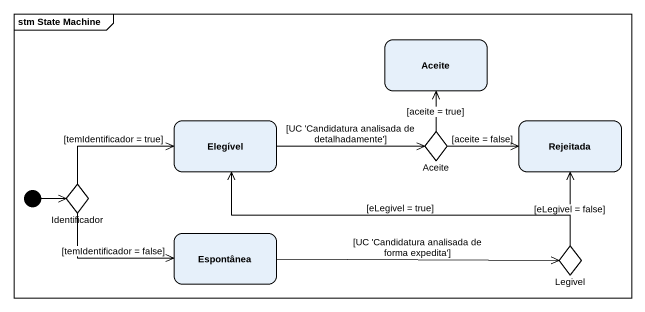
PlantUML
@startuml
mainframe stm State Machine
hide empty description
state Aceite
state Elegível
state "Aceite" as Aceite_2 <<choice>>
state Rejeitada
state Identificador <<choice>>
state Espontânea
state Legivel <<choice>>
[*] -right-> Identificador
Elegível -right-> Aceite_2 : [UC 'Candidatura analisada de detalhadamente']
Aceite_2 -up-> Aceite : [aceite = true]
Aceite_2 -right-> Rejeitada : [aceite = false]
Identificador -right-> Elegível : [temIdentificador = true]
Identificador -right-> Espontânea : [temIdentificador = false]
Espontânea -right-> Legivel : [UC 'Candidatura analisada de forma expedita']
Legivel -left-> Elegível : [eLegivel = true]
Legivel -up-> Rejeitada : [eLegivel = false]
@enduml
